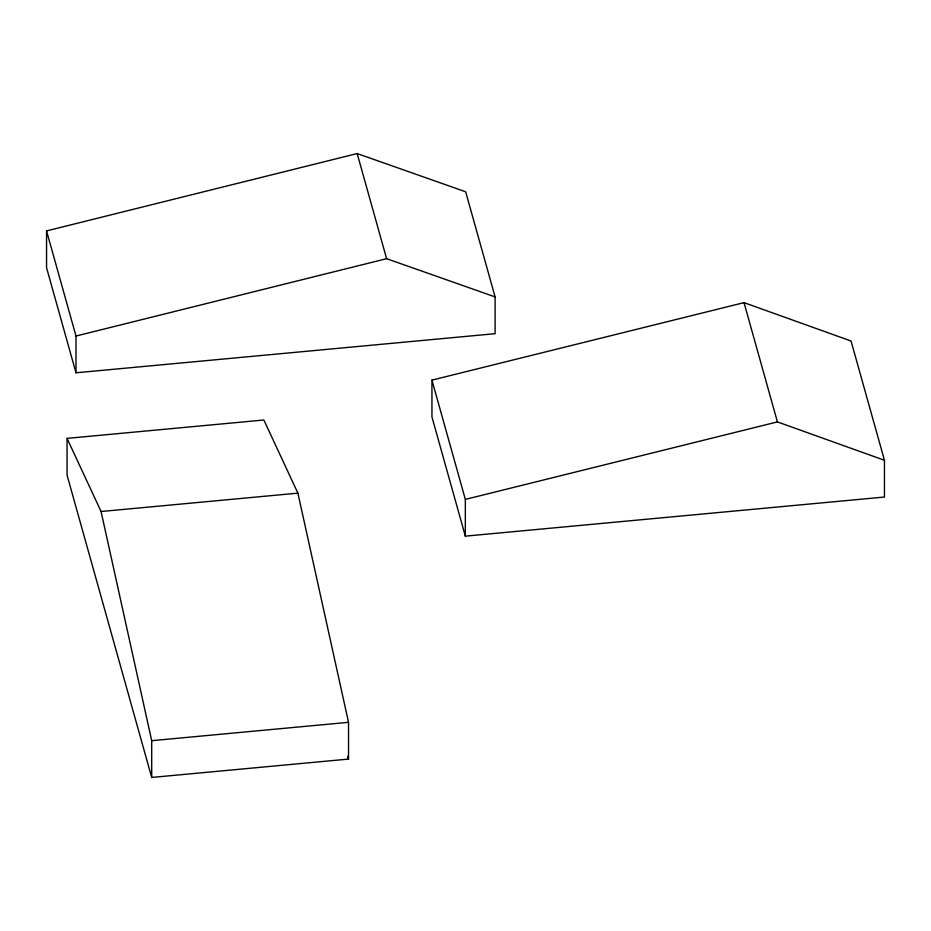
<?xml version="1.0" encoding="UTF-8"?>
<svg xmlns="http://www.w3.org/2000/svg" width="931" height="931" viewBox="0 0 931 931"><rect width="100%" height="100%" fill="white"/><g stroke="black" fill="none" stroke-linecap="round" stroke-linejoin="round"><path stroke-width="1.4" d="M46.55 230.911L357.167 153.557L465.663 191.786L495.106 296.919L495.106 333.682L75.993 372.796L46.55 267.663L46.55 230.911L75.993 336.044L75.993 372.796M75.993 336.044L386.609 258.678L495.106 296.919M431.937 380.127L744.02 302.633L851.05 341.014L884.45 460.275L884.45 497.038L465.337 536.151L431.937 416.89L431.937 380.127L465.337 499.4L465.337 536.151M465.337 499.4L777.42 421.906L884.45 460.275M67.055 438.373L263.869 420.009L297.897 493.151L348.531 722.316L348.531 759.079L151.706 777.443L67.055 475.136L67.055 438.373L101.072 511.515L151.706 740.692L151.706 777.443M101.072 511.515L297.897 493.151M151.706 740.692L348.531 722.316M744.02 302.633L777.42 421.906M357.167 153.557L386.609 258.678M347.74 756.275L348.531 759.079"/></g></svg>
